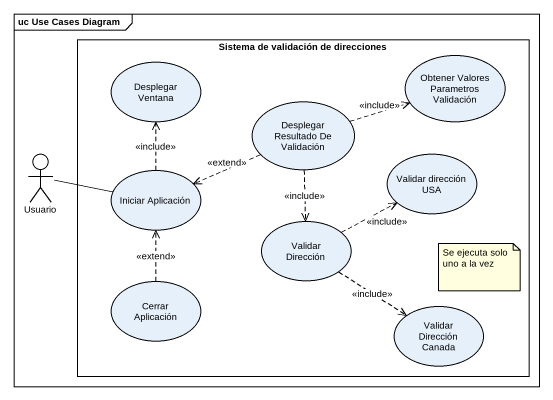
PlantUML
@startuml
mainframe uc Use Cases Diagram
rectangle "Sistema de validación de direcciones" as Sistema_de_validación_de {
  usecase "Desplegar Ventana" as Desplegar_Ventana
  usecase "Obtener Valores Parametros Validación" as Obtener_Valores_Parametros
  usecase "Desplegar Resultado De Validación" as Desplegar_Resultado_De
  usecase "Iniciar Aplicación" as Iniciar_Aplicación
  usecase "Validar dirección USA" as Validar_dirección_USA
  usecase "Validar Dirección" as Validar_Dirección
  usecase "Cerrar Aplicación" as Cerrar_Aplicación
  usecase "Validar Dirección Canada" as Validar_Dirección_Canada
}
actor Usuario
Desplegar_Resultado_De .right.> Obtener_Valores_Parametros : <<include>>
Desplegar_Resultado_De .left.> Iniciar_Aplicación : <<extend>>
Desplegar_Resultado_De ..> Validar_Dirección : <<include>>
Usuario -right- Iniciar_Aplicación
Iniciar_Aplicación .up.> Desplegar_Ventana : <<include>>
Validar_Dirección .right.> Validar_dirección_USA : <<include>>
Validar_Dirección ..> Validar_Dirección_Canada : <<include>>
Cerrar_Aplicación .up.> Iniciar_Aplicación : <<extend>>
note as N1
  Se ejecuta solo uno a la vez
end note
@enduml
